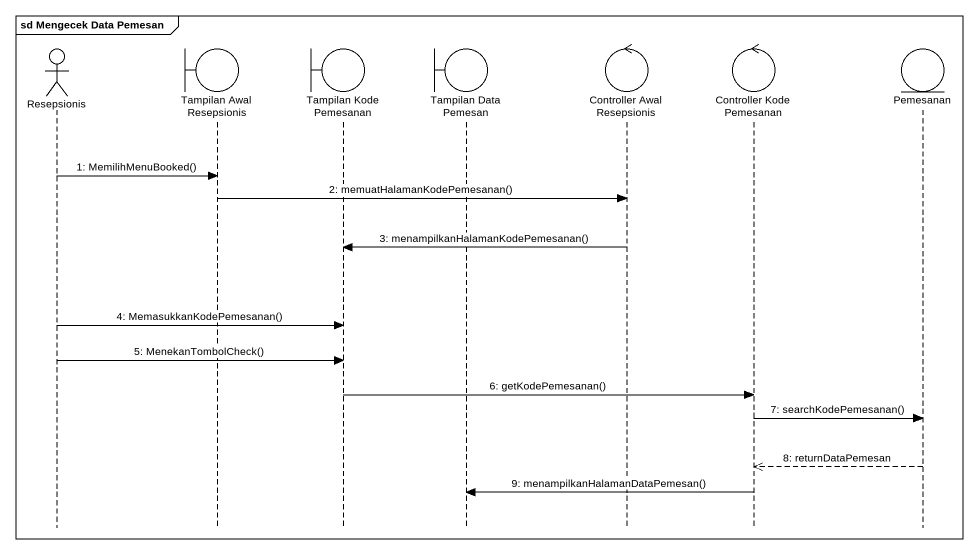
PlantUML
@startuml
mainframe sd Mengecek Data Pemesan
hide footbox
actor Resepsionis #FFFFFF
boundary "Tampilan Awal Resepsionis" as Tampilan_Awal_Resepsionis #FFFFFF
boundary "Tampilan Kode Pemesanan" as Tampilan_Kode_Pemesanan #FFFFFF
boundary "Tampilan Data Pemesan" as Tampilan_Data_Pemesan #FFFFFF
control "Controller Awal Resepsionis" as Controller_Awal_Resepsionis #FFFFFF
control "Controller Kode Pemesanan" as Controller_Kode_Pemesanan #FFFFFF
entity Pemesanan #FFFFFF

Resepsionis -> Tampilan_Awal_Resepsionis : 1: MemilihMenuBooked()
Tampilan_Awal_Resepsionis -> Controller_Awal_Resepsionis : 2: memuatHalamanKodePemesanan()
Controller_Awal_Resepsionis -> Tampilan_Kode_Pemesanan : 3: menampilkanHalamanKodePemesanan()
Resepsionis -> Tampilan_Kode_Pemesanan : 4: MemasukkanKodePemesanan()
Resepsionis -> Tampilan_Kode_Pemesanan : 5: MenekanTombolCheck()
Tampilan_Kode_Pemesanan -> Controller_Kode_Pemesanan : 6: getKodePemesanan()
Controller_Kode_Pemesanan -> Pemesanan : 7: searchKodePemesanan()
Pemesanan -->> Controller_Kode_Pemesanan : 8: returnDataPemesan
Controller_Kode_Pemesanan -> Tampilan_Data_Pemesan : 9: menampilkanHalamanDataPemesan()
@enduml
